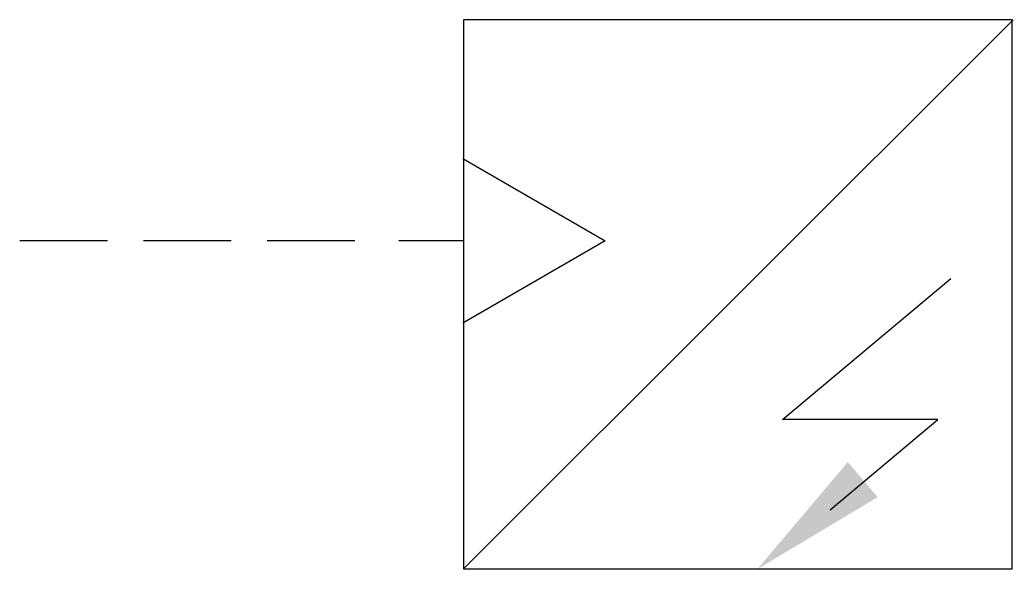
# Model space of a CAD drawing. Extents: x 41 to 59.1, y 22.6 to 32.6.
import ezdxf

# ---------------------------------------------------------------- set-up
doc = ezdxf.new("R2010")
doc.units = 0
doc.header["$MEASUREMENT"] = 0
doc.layers.add('11', color=1, linetype='CONTINUOUS')
doc.layers.add('12', color=2, linetype='CONTINUOUS')

msp = doc.modelspace()

# ---------------------------------------------------------------- linework, layer by layer
at = {"layer": '11'}
for p, q in [((49.113, 32.566), (49.113, 22.566)), ((59.113, 32.566), (49.113, 32.566)), ((49.13, 22.587), (59.133, 32.566)), ((59.113, 22.566), (59.113, 32.566)), ((49.1, 30.044), (51.698, 28.544)), ((51.698, 28.544), (49.1, 27.044)), ((54.932, 25.285), (57.997, 27.856)), ((57.759, 25.285), (54.932, 25.285)), ((55.798, 23.639), (57.759, 25.285)), ((49.113, 22.566), (59.113, 22.566))]:
    msp.add_line(p, q, dxfattribs=at)
at = {"layer": '12'}
for p, q in [((42.627, 28.543), (41.027, 28.543)), ((44.881, 28.543), (43.281, 28.543)), ((47.135, 28.543), (45.535, 28.543)), ((49.111, 28.543), (47.935, 28.543))]:
    msp.add_line(p, q, dxfattribs=at)
msp.add_solid([(56.663, 23.871), (56.12, 24.512), (54.47, 22.561)], dxfattribs=at)

doc.saveas('drawing.dxf')
